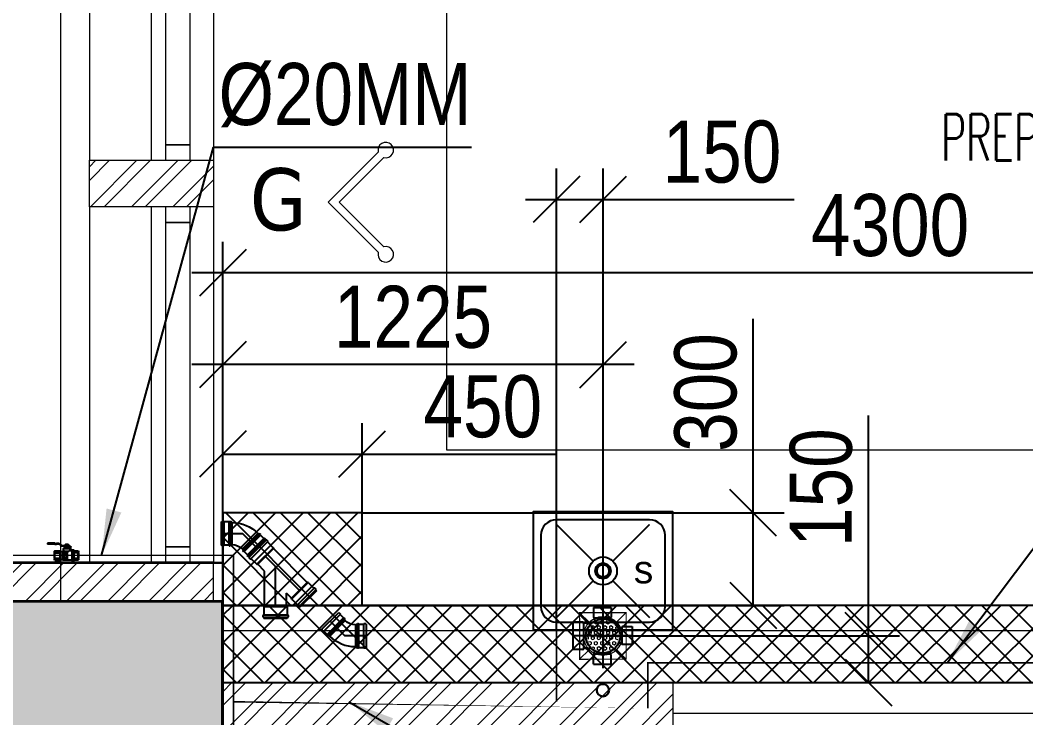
# Model space of a CAD drawing. Header units: inches. Extents: x 5899882 to 5988838, y -468923 to -96891.
# Drawn here: x 5958180 to 5961421, y -300447 to -298198 of the extents above; entities that cross this region are included whole.
import ezdxf

# ---------------------------------------------------------------- set-up
doc = ezdxf.new("R2010")
doc.units = ezdxf.units.IN
doc.header["$MEASUREMENT"] = 0
doc.linetypes.add('1', pattern=[0])
doc.layers.get('Defpoints').update_dxf_attribs({"color": 8})
for name, color, linetype in [('0- SLC ARCH LAYOUT', 7, 'Continuous'), ('0- SLC DIMENSION', 7, 'Continuous'), ('0-SLC RCC 2ND. FLOOR', 7, 'Continuous'), ('0-SLC-40 MM Waste water pipe', 3, 'Continuous'), ('0-SLC-75MM WASTE PIPE', 6, 'Continuous'), ('0-SLC-DOMESTIC LINE', 5, 'DOMESTIC_LINE'), ('0-SLC-Multi nahani trap', 6, 'Continuous'), ('0-SLC-Raised portion', 1, 'Continuous'), ('0-SLC-Toilet fixture', 5, 'Continuous'), ('P-TEXT', 7, 'Continuous')]:
    doc.layers.add(name, color=color, linetype=linetype)
for name, color, linetype, lineweight in [('0-SLC-100 mm Multi nahani trap jali', 253, 'Continuous', 13), ('ARCL-HATCH-B', 8, 'Continuous', 5), ('ARLC-COL', 8, 'Continuous', 30), ('ARLC-DOOR-W', 8, 'Continuous', 5), ('ARLC-ELE0', 8, 'Continuous', 9), ('ARLC-FURN', 8, 'Continuous', 9), ('ARLC-GAS BURNER', 8, 'Continuous', 5), ('ARLC-HATCH-C', 8, 'Continuous', 5), ('ARLC-SINK', 8, 'Continuous', 9), ('ARLC-TEXT0', 8, 'Continuous', 20), ('ARLC-WALL', 8, 'Continuous', 15), ('P-Ball valve', 7, 'Continuous', 0)]:
    doc.layers.add(name, color=color, linetype=linetype, lineweight=lineweight)
doc.styles.add('ARIAL', font='tahoma.ttf')
doc.styles.add('RS', font='simplex8.shx', dxfattribs={"width": 0.6, "height": 150})
doc.styles.get("Standard").update_dxf_attribs({"font": 'arial.ttf'})
doc.styles.add('swis cn bt', font='swissc.ttf')
doc.linetypes.add('DOMESTIC_LINE', pattern='A,0.5,-0.2,["DWS",ARIAL,S=0.1,R=0,X=-0.1,Y=-0.05],-0.25', length=0.95)
doc.dimstyles.new('SLC', dxfattribs={"dimtxt": 200, "dimasz": 150, "dimexe": 100, "dimexo": 0, "dimgap": 50, "dimtad": 1, "dimdec": 0, "dimrnd": 5, "dimzin": 1, "dimdsep": 46, "dimtxsty": 'swis cn bt', "dimblk": 'OBLIQUE', "dimcen": 60, "dimdle": 100, "dimclrd": 256, "dimclre": 256, "dimclrt": 256, "dimazin": 0, "dimtfac": 1, "dimtdec": 0, "dimtofl": 0, "dimtmove": 0, "dimatfit": 3, "dimfxl": 0.18, "dimtolj": 1, "dimtzin": 0, "dimarcsym": 0})
pattern_1 = [(45, (-5806111.699348602, 109613.299867685), (-66.29126073623883, 66.29126073623884), []), (45, (-5806067.505174852, 109613.299867685), (-66.29126073623883, 66.29126073623884), [])]

# ---------------------------------------------------------------- blocks, each defined once
blk = doc.blocks.new('Hex Nut - 10 mm side')
at = {"color": 0, "linetype": 'Continuous'}
for p, q in [((-7.038128325136582, -6.819083999600023), (-7.038128325136582, 6.819083999599968)), ((-0.6705482651999973, 9.092111736999954), (-6.367580059936572, 9.092111736999954)), ((-0.6705482651999973, 4.546055474799968), (-6.367580059936572, 4.546055474799968)), ((1.42e-14, -6.819083999600023), (0, 6.819083999599968)), ((-0.6705482651999829, -4.546055474800028), (-6.367580059936572, -4.546055474800028)), ((-0.6705482651999829, -9.09211173700001), (-6.367580059936572, -9.092111737000037))]:
    blk.add_line(p, q, dxfattribs=at)
for centre, radius, start, end in [((-2.849807567936564, 6.819083999599968), 4.188320757199996, 147.1327799999998, 212.8672200000001), ((8.709871674863408, -2.84e-14), 15.748, 163.2213499999999, 196.7786500000001), ((-15.74799999999997, -5.68e-14), 15.748, 343.2213499999999, 16.7786500000001), ((-4.188320757200002, 6.819083999599968), 4.188320757199996, 327.1327799999999, 32.86722000000015), ((-2.849807567936508, -6.819083999600023), 4.188320757199996, 147.1327799999998, 212.8672200000001), ((-4.188320757199946, -6.819083999600023), 4.188320757199996, 327.1327799999999, 32.86722000000015)]:
    blk.add_arc(centre, radius, start, end, dxfattribs=at)
blk = doc.blocks.new('balval')
at = {"layer": 'P-TEXT', "color": 7}
for p, q in [((294.4987572431564, 301.9837716221809), (375.9562641382217, 364.5342525243759)), ((298.8932856321335, 285.538804858923), (380.3507927656174, 348.0892857909203)), ((393.9634455442428, 369.3462457060814), (479.4213310480118, 369.093859910965)), ((398.3579736948014, 352.9012789428234), (479.3728023767471, 352.6620150208473)), ((533.1741045713425, 349.0483497977257), (479.3728023767471, 352.6620150208473)), ((533.2673879861832, 380.6341550052166), (479.4213310480118, 369.093859910965)), ((533.1741045713425, 349.0483497977257), (761.5904105901718, 347.7739222049713)), ((533.2673879861832, 380.6341550052166), (759.7573226690292, 379.7041019797325)), ((759.7573226690292, 379.7041019797325), (761.5904105901718, 347.7739222049713)), ((-218.3392885923386, -125.3169613182544), (-217.6089240312576, 121.9845266640186)), ((-206.4869035482407, 141.117712020874), (-217.6089240312576, 121.9845266640186)), ((-207.1687914133072, -89.76966279745102), (-206.6485863924027, 86.37186834216118)), ((-74.62816059589385, 85.9819678068161), (-206.6485863924027, 86.37186834216118)), ((-74.46647775173187, 140.7278114557266), (-206.4869035482407, 141.117712020874)), ((0.4269787073135376, 144.575077265501), (64.1683257818222, 144.3868277072906)), ((30.723757147789, 164.3797701895237), (31.01263010501862, 262.1922963261604)), ((30.723757147789, 164.3797701895237), (47.15560209751129, 164.3312414586544)), ((47.15560209751129, 164.3312414586544), (47.39594662189483, 245.7119226455688)), ((66.8222290277481, 297.7910023331642), (221.9041172266007, 297.3329935371875)), ((83.20554530620574, 281.3106286227703), (226.2986456155777, 280.8880267441273)), ((135.6360200643539, -16.56622946262359), (186.0495094060898, 43.53227385878563)), ((186.0495094060898, 43.53227385878563), (260.0544155836105, -16.9336786866188)), ((260.5264426469803, 142.8947154581547), (285.7536388635635, 120.4979282915592)), ((285.7536388635635, 120.4979282915592), (285.0232745409012, -126.8035596609115)), ((356.6984831094742, 120.288404405117), (285.7536388635635, 120.4979282915592)), ((355.9681190252304, -127.0130835473537), (356.6984831094742, 120.288404405117)), ((367.8205038309097, 139.4215897917747), (356.6984831094742, 120.288404405117)), ((367.1386159658432, -91.4657850265503), (367.6588209867477, 84.6757460832596)), ((535.3833988904953, 84.18039920926094), (367.6588209867477, 84.6757460832596)), ((535.5450817346572, 138.9262428879738), (367.8205038309097, 139.4215897917747)), ((534.8631941080093, -91.96113193035126), (535.3833988904953, 84.18039920926094)), ((535.5450817346572, 138.9262428879738), (546.5538960695266, 119.7276977598667)), ((546.5538960695266, 119.7276977598667), (545.8235317468643, -127.573790192604)), ((-217.9741064310074, -1.666217327117919), (-229.0395239591599, -1.633537441492079)), ((-207.3304740190506, -144.5155064463615), (-218.3392885923386, -125.3169613182544)), ((-75.31004846096037, -144.9054070115089), (-207.3304740190506, -144.5155064463615)), ((-75.14836561679842, -90.15956333279608), (-207.1687914133072, -89.76966279745102)), ((-0.4406226873397828, -149.1949727833271), (257.9528309106827, -149.9580952525139)), ((185.6936508417129, -76.96145755052565), (135.6360200643539, -16.56622946262359)), ((260.0544155836105, -16.9336786866188), (185.6936508417129, -76.96145755052565)), ((259.1354197263718, -149.5148710012436), (285.0232745409012, -126.8035596609115)), ((355.9681190252304, -127.0130835473537), (285.0232745409012, -126.8035596609115)), ((366.9769331216812, -146.2116287052631), (355.9681190252304, -127.0130835473537)), ((534.7015110254289, -146.7069755792618), (366.9769331216812, -146.2116287052631)), ((534.8631941080093, -91.96113193035126), (367.1386159658432, -91.4657850265503)), ((534.7015110254289, -146.7069755792618), (545.8235317468643, -127.573790192604))]:
    blk.add_line(p, q, dxfattribs=at)
for points in [[(-74.40127885341643, 162.8042221069336), (-38.6677588224411, 162.6986890435219), (-39.62808358669282, -162.4674551784992), (-75.36160337924956, -162.3619221150875)], [(-38.6677588224411, 162.6986890435219), (0.4801622629165652, 162.5830721259117), (-0.4801622629165652, -162.5830721259117), (-39.62808358669282, -162.4674551784992)], [(85.3098052740097, 216.6797084510327), (215.0080426931381, 216.29666608572), (215.0703390836716, 237.3901866078377), (85.37210142612456, 237.7732289731504)], [(265.9666591882706, -83.30679619312286), (129.3318389654159, -82.90326777100562), (129.7237764596939, 49.80688819289207), (266.3585969209671, 49.40335977077484)], [(259.8764864206314, -77.18054431676866), (135.4580909013748, -76.81309509277344), (135.813949227333, 43.68063628673553), (260.2323447465896, 43.31318709254264)], [(259.6773723363877, -144.6007289290428), (135.2589765787124, -144.2332797050475), (135.4228371381759, -88.75002205371857), (259.8412328958511, -89.11747127771376)]]:
    blk.add_lwpolyline(points, close=True, dxfattribs=at)
for points in [[(259.4955321550369, 143.8099610209465), (259.7092198133469, 216.1646485328674), (64.38201320171356, 216.7415152490139), (64.1683257818222, 144.3868277072906)], [(136.0347672700882, 118.4496504664421), (135.9441863298416, 87.77890703082085), (260.3625818490982, 87.41145780682562), (260.5264426469803, 142.8947154581547), (258.1339617967606, 142.9017812609671)]]:
    blk.add_lwpolyline(points, dxfattribs=at)
for centre, radius, start, end in [((393.8579992055893, 333.6420934200287), 35.70430802644214, 89.83078684659043, 120.0919149602036), ((398.2525275945663, 317.1971266269684), 35.70430802644214, 89.83078684659043, 120.0919149602036), ((-124.6908415555954, 42.09405279159546), 93.15361990393204, 151.6197873277567, 208.0417863799496), ((-181.3879803419113, 112.3555080294609), 36.23876032667783, 145.9055133933297, 225.8083647533123), ((66.71678268909454, 262.0868500173092), 35.70430802644214, 89.83078684659043, 179.8307868532457), ((83.10009872913359, 245.6064763367176), 35.70430802644214, 89.83078684659043, 179.8307868532457), ((162.4240671396255, 312.2998362481594), 194.5481153919255, 239.6655960784881, 299.54462440118), ((224.0745943784714, 832.3490054607391), 535.0204145067867, 269.7675612214612, 277.5637318207521), ((228.4691225290298, 815.9040386676788), 535.0204145067867, 269.7675612214612, 277.5637318207521), ((259.3412197828294, 141.5597094297409), 1.785215401322135, 48.40122639512991, 123.496198317623), ((449.616565823555, 40.39793053269386), 93.15361990393204, 151.6197873277567, 208.0417863799496), ((392.9194267988205, 110.6593858003616), 36.23876032667783, 145.9055133933297, 225.8083647533123), ((453.1655517816544, 40.38744920492172), 93.15361990393204, 331.6197873277567, 28.04178637994958), ((510.2767091989517, 110.3127903938293), 36.23876032667866, 313.8532089528494, 33.75606031266135), ((-182.062101483345, -115.9020539820194), 36.23876032667783, 133.8532089528495, 213.7560603126613), ((-124.9509440660476, -45.97671276330948), 93.15361990393204, 151.6197873277567, 208.0417863799496), ((257.9581030607223, -148.1728876233101), 1.785215401322135, 269.8307868465905, 311.2603473175367), ((392.2453058958053, -117.5981762111187), 36.23876032667783, 133.8532089528495, 213.7560603126613), ((449.3564633131027, -47.67283502221107), 93.15361990393204, 151.6197873277567, 208.0417863799496), ((452.9054492712019, -47.68331637978554), 93.15361990393204, 331.6197873277567, 28.04178637994958), ((509.6025880575178, -117.9447715878486), 36.23876032667866, 325.9055133933298, 45.80836475331235)]:
    blk.add_arc(centre, radius, start, end, dxfattribs=at)
at = {"layer": 'P-TEXT', "color": 7, "xscale": 6.18499828221724, "yscale": 6.18499828221724, "zscale": 6.18499828221724, "rotation": 269.8307868527402}
for p in [(150.3983093500137, 297.5441741347313), (150.2212203741073, 237.5817077755928)]:
    blk.add_blockref('Hex Nut - 10 mm side', p, dxfattribs=at)
blk = doc.blocks.new('sk')
for p, q in [((5826975.932718212, -135444.0970972514), (5827094.112913058, -135562.2772920981)), ((5827157.752523365, -135562.2772920981), (5827275.932718212, -135444.0970972514)), ((5826975.932718212, -135744.0970972519), (5827094.112913058, -135625.9169024052)), ((5827157.752523365, -135625.9169024052), (5827275.932718212, -135744.0970972519))]:
    blk.add_line(p, q)
for radius in [45, 25]:
    blk.add_circle((5827125.932718212, -135594.0970972516), radius)
at = {"layer": 'ARLC-SINK'}
blk.add_lwpolyline([(5826900.932718212, -135784.0970972516), (5827350.932718212, -135784.0970972516), (5827350.932718212, -135404.0970972516), (5826900.932718212, -135404.0970972516)], close=True, dxfattribs=at)
blk.add_lwpolyline([(5826975.932718209, -135759.0970972516), (5827275.93271821, -135759.0970972516, 0.4142135623730948), (5827325.932718209, -135709.0970972516), (5827325.932718209, -135479.0970972516, 0.4142135623730948), (5827275.93271821, -135429.0970972516), (5826975.932718208, -135429.0970972516, 0.4142135623730948), (5826925.932718209, -135479.0970972516), (5826925.932718209, -135709.0970972516, 0.414213562373095)], format="xyb", close=True, dxfattribs=at)
blk.add_text('s', height=90, dxfattribs=at).set_placement((5827225.184032063, -135634.1741544308))
blk = doc.blocks.new('GAS')
at = {"layer": 'ARLC-GAS BURNER'}
for points in [[(5808683.244231747, -109247.083355071), (5808674.405396984, -109238.2445203066), (5808835.872781388, -109076.7771359021)], [(5808853.550450919, -109382.0342351813), (5808709.760736044, -109238.2445203067), (5808853.550450919, -109094.4548054319)], [(5808683.244231747, -109229.4056855422), (5808674.405396984, -109238.2445203066), (5808835.872781388, -109399.7119047111)]]:
    blk.add_lwpolyline(points, dxfattribs=at)
for centre, start, end in [((5808860.020927047, -109070.3066597753), 254.999999976598, 195.0000000364198), ((5808860.020927047, -109406.1823808379), 164.9999999651099, 105.0000000234019)]:
    blk.add_arc(centre, 24.99999999999998, start, end, dxfattribs=at)
at = {"layer": 'ARLC-GAS BURNER', "insert": (5808513.50341064, -109230.7003649414), "char_height": 200, "attachment_point": 5, "style": 'ARIAL'}
blk.add_mtext('\\A1;G', dxfattribs=at)
blk = doc.blocks.new('A$C7CE91767')
at = {"layer": 'ARLC-COL'}
blk.add_lwpolyline([(750.0000000018626, -6775.000000000087), (-499.9999999981374, -6775.000000000087), (-499.9999999981374, -6900.000000000087), (750.0000000018626, -6900.000000000087)], close=True, dxfattribs=at)
blk = doc.blocks.new('A$C3DAD2E9A')
at = {"layer": 'ARCL-HATCH-B'}
h = blk.add_hatch(dxfattribs=at)
h.set_pattern_fill('ANSI32', color=256, scale=250)
h.set_pattern_definition(pattern_1)
h.paths.add_polyline_path([(13617.21052536089, -24603.5000000037), (13217.21052536089, -24603.5000000037), (13217.21052536089, -24753.5000000037), (13617.21052536089, -24753.5000000037)])
h = blk.add_hatch(dxfattribs=at)
h.set_pattern_fill('ANSI32', color=256, scale=250)
h.set_pattern_definition(pattern_1)
h.paths.add_polyline_path([(13617.21052536089, -25898.50000000183), (12897.21052536089, -25898.50000000183), (12897.21052536089, -26023.50000000183), (13617.21052536089, -26023.50000000183)])
h = blk.add_hatch(dxfattribs=at)
h.set_pattern_fill('ANSI32', color=256, scale=250)
h.set_pattern_definition(pattern_1)
h.paths.add_polyline_path([(15097.21052536089, -26286.0000000018), (13647.21052536089, -26286.0000000018), (13647.21052536089, -26486.0000000037), (15097.21052536089, -26486.0000000037)])
at = {"layer": 'ARLC-HATCH-C', "ltscale": 0.1}
blk.add_hatch(color=256, dxfattribs=at).paths.add_polyline_path([(12897.21052536089, -26023.50000000183), (12897.21052536089, -26773.50000000183), (13647.21052536089, -26773.50000000183), (13647.21052536089, -26023.50000000183)])
at = {"layer": 'ARLC-COL'}
blk.add_lwpolyline([(13647.21052536089, -26023.50000000183), (12897.21052536089, -26023.50000000183), (12897.21052536089, -26773.50000000183), (13647.21052536089, -26773.50000000183)], close=True, dxfattribs=at)
at = {"layer": 'ARLC-DOOR-W'}
for p, q in [((15097.21052536089, -26286.0000000018), (17497.21052536089, -26286.00000000183)), ((17497.21052536089, -26386.00000000183), (15097.21052536089, -26386.00000000183))]:
    blk.add_line(p, q, dxfattribs=at)
for points in [[(13542.21052536182, -21343.50000000183), (13462.21052535996, -21343.50000000183), (13462.21052536182, -24553.49999999997), (13542.21052536182, -24553.49999999997)], [(13462.21052536182, -24553.49999999997), (13462.21052536182, -24603.49999999997), (13542.21052536182, -24603.49999999997), (13542.21052536182, -24553.49999999997)], [(13462.21052536089, -24753.5000000037), (13462.21052536089, -24803.5000000037), (13542.21052536089, -24803.5000000037), (13542.21052536089, -24753.5000000037)], [(13542.21052536089, -24803.5000000037), (13462.21052536089, -24803.5000000037), (13462.21052536089, -25848.49999999811), (13542.21052536089, -25848.49999999811)], [(13462.21052536089, -25848.49999999811), (13462.21052536089, -25898.49999999811), (13542.21052536089, -25898.49999999811), (13542.21052536089, -25848.49999999811)]]:
    blk.add_lwpolyline(points, close=True, dxfattribs=at)
at = {"layer": 'ARLC-ELE0'}
for p, q in [((13217.21052536089, -21293.50000000183), (13217.21052536089, -24578.50000000183)), ((13217.21052536089, -24753.5000000037), (13217.21052536089, -25898.50000000183))]:
    blk.add_line(p, q, dxfattribs=at)
at = {"layer": 'ARLC-ELE0', "ltscale": 0.006}
for p, q in [((13217.21052536089, -21293.50000000183), (13217.21052536089, -24603.5000000037)), ((13617.21052536089, -21293.50000000183), (13617.21052536089, -24603.5000000037)), ((13617.21052536089, -24753.5000000037), (13617.21052536089, -25898.50000000183))]:
    blk.add_line(p, q, dxfattribs=at)
at = {"layer": 'ARLC-FURN'}
for p, q in [((14367.50910035986, -23023.50000000183), (14367.50910035986, -25536.0029455164)), ((14367.50910035986, -25536.0029455164), (21647.13383231312, -25536.0029455164))]:
    blk.add_line(p, q, dxfattribs=at)
at = {"layer": 'ARLC-WALL', "ltscale": 0.005}
for p, q in [((13417.21052536089, -24603.5000000037), (13417.21052536089, -21293.50000000183)), ((13417.21052536089, -25898.50000000183), (13417.21052536089, -24753.5000000037))]:
    blk.add_line(p, q, dxfattribs=at)
at = {"layer": 'ARLC-WALL', "ltscale": 0.1}
for p, q in [((13647.21052536089, -26286.0000000018), (15097.21052536089, -26286.0000000018)), ((15097.21052536089, -26286.0000000018), (15097.21052536089, -26486.0000000037))]:
    blk.add_line(p, q, dxfattribs=at)
at = {"layer": 'ARLC-WALL'}
for points in [[(13217.21052536089, -24603.5000000037), (13617.21052536089, -24603.5000000037), (13617.21052536089, -24753.5000000037), (13217.21052536089, -24753.5000000037)], [(13617.21052536089, -25898.50000000183), (12397.21052536089, -25898.50000000183), (12397.21052536089, -26023.50000000183), (13617.21052536089, -26023.50000000183)]]:
    blk.add_lwpolyline(points, close=True, dxfattribs=at)
at = {"color": 1}
blk.add_blockref('A$C7CE91767', (12897.21052536089, -19125), dxfattribs=at)
at = {"layer": 'ARLC-GAS BURNER'}
blk.add_blockref('GAS', (-5794687.810401686, 84499.66887354571), dxfattribs=at)
at = {"layer": 'ARLC-SINK'}
blk.add_blockref('sk', (-5812253.72219285, 109667.5970972498), dxfattribs=at)
at = {"layer": 'ARLC-TEXT0', "style": 'RS', "width": 0.6}
blk.add_text('PREP. STORE NON TECH STAFF', height=150, dxfattribs=at).set_placement((15961.15570473764, -24604.71926981746))
blk = doc.blocks.new('sink22')
at = {"color": 0}
for p, q in [((-149.9999998593703, 149.9999998837011), (-31.81980501301587, 31.81980503734667)), ((-150, 150), (-31.81980515364558, 31.81980515364558)), ((31.81980529427528, 31.81980503746308), (150.0000001406297, 149.9999998840503)), ((31.81980515364558, 31.81980515364558), (150, 150)), ((-149.9999998593703, -150.0000001161243), (-31.81980501301587, -31.81980526965344)), ((-150, -150.0000000009313), (-31.81980515364558, -31.81980515364558)), ((31.81980529427528, -31.81980526971165), (150.0000001406297, -150.0000001160661)), ((31.81980515364558, -31.81980515364558), (150, -150.0000000009313))]:
    blk.add_line(p, q, dxfattribs=at)
blk.add_lwpolyline([(-225, -190), (225, -190), (225, 190), (-225, 190)], close=True, dxfattribs=at)
blk.add_lwpolyline([(-150.000000002794, -165), (149.9999999981374, -165, 0.4142135623730948), (199.999999997206, -115), (199.999999997206, 115, 0.4142135623730948), (149.9999999981374, 165), (-150.0000000037253, 165, 0.4142135623730948), (-200.000000002794, 115), (-200.000000002794, -115, 0.414213562373095)], format="xyb", close=True, dxfattribs=at)
for centre, radius in [((1.406297087669373e-07, -1.162406988441944e-07), 45), ((0, 0), 45), ((1.406297087669373e-07, -1.162406988441944e-07), 25), ((0, 0), 25)]:
    blk.add_circle(centre, radius, dxfattribs=at)
blk = doc.blocks.new('1248')
at = {"color": 0}
for p, q in [((-21.3961457957048, 74.33709508599712), (-74.33522079500837, 21.40265661221929)), ((-15.58175697969273, 68.61844848259352), (-68.61708484450355, 15.58776557364035)), ((-21.3961457957048, 74.33709508599712), (-19.46349067252595, 74.95116761303505)), ((-19.46349067252595, 74.95116761303505), (-14.99072858493309, 70.47801269276533)), ((-15.58175697969273, 68.61844848259352), (-14.99072858493309, 70.47801269276533)), ((-4.898458089097402, 57.9342113021994), (-15.58175697969273, 68.61844848259352)), ((-57.93378595379181, 4.903528393246233), (-4.898458089097402, 57.9342113021994)), ((-1.488584969774819, 54.52403870108536), (-54.52391283423641, 1.493355792248619)), ((-52.08302221598568, -0.9477492038859054), (0.9523056485923008, 52.08293370483443)), ((-52.08302221598568, -0.9477492038859054), (0.9523056485923008, 52.08293370483443)), ((0.8416492305696008, 49.27756771061104), (-49.27764686057343, -0.8373388178879395)), ((-4.898458089097402, 57.9342113021994), (-2.962289048940873, 58.54940032598097)), ((-2.962289048940873, 58.54940032598097), (-0.8732262110570443, 56.46015401044859)), ((-1.488584969774819, 54.52403870108536), (-0.8732262110570443, 56.46015401044859)), ((0.9523056485923008, 52.08293370483443), (-1.488584969774819, 54.52403870108536)), ((0.8416492305696008, 49.27756771061104), (0.9523056485923008, 52.08293370483443)), ((34.24933312076611, -35.43964225519449), (34.25244122289587, 35.43664633517619)), ((34.25244122289587, 35.43664633517619), (36.1580692374846, 37.49841844127514)), ((36.1580692374846, 37.49841844127514), (36.15478030010127, -37.50158148654737)), ((36.1580692374846, 37.49841844127514), (36.15478030010127, -37.50158148654737)), ((36.1580692374846, 37.49841844127514), (39.61016123718582, 37.49826705839951)), ((39.60687229956965, -37.50173286930658), (39.61016123718582, 37.49826705839951)), ((39.61016123718582, 37.49826705839951), (40.54423521808348, 39.30234980932437)), ((43.49874577869194, 39.302220246871), (40.54423521808348, 39.30234980932437)), ((44.43266152730211, 37.49805557949004), (43.49874577869194, 39.302220246871)), ((44.43266152730211, 37.49805557949004), (44.42937258980236, -37.50194434798323)), ((44.43266152730211, 37.49805557949004), (59.54179028223734, 37.49739300657529)), ((59.53850134497043, -37.50260692124721), (59.54179028223734, 37.49739300657529)), ((59.54179028223734, 37.49739300657529), (60.47586426325143, 39.30147575761657)), ((66.82376651617233, 39.30119738634676), (60.47586426325143, 39.30147575761657)), ((66.82376651617233, 39.30119738634676), (67.75768226652872, 37.49703271919861)), ((67.75439332914539, -37.50296720850747), (67.75768226652872, 37.49703271919861)), ((-74.33522079500837, 21.40265661221929), (-75.04170177713968, 19.46141865232494)), ((-75.04170177713968, 19.46141865232494), (-70.55325388605706, 14.97257655137218)), ((-68.61708484450355, 15.58776557364035), (-70.55325388605706, 14.97257655137218)), ((-57.93378595379181, 4.903528393246233), (-68.61708484450355, 15.58776557364035)), ((-57.93378595379181, 4.903528393246233), (-58.54914471390657, 2.967413085396401)), ((-58.54914471390657, 2.967413085396401), (-56.46008187602274, 0.878166769980453)), ((-54.52391283423641, 1.493355792248619), (-56.46008187602274, 0.878166769980453)), ((-52.08302221598568, -0.9477492038859054), (-54.52391283423641, 1.493355792248619)), ((-49.27764686057343, -0.8373388178879395), (-52.08302221598568, -0.9477492038859054)), ((34.24933312076611, -35.43964225519449), (36.15478030010127, -37.50158148654737)), ((36.15478030010127, -37.50158148654737), (39.60687229956965, -37.50173286930658)), ((39.60687229956965, -37.50173286930658), (40.54078805027528, -39.30589753657114)), ((43.49529861088377, -39.30602709925734), (40.54078805027528, -39.30589753657114)), ((44.42937258980236, -37.50194434798323), (43.49529861088377, -39.30602709925734)), ((44.42937258980236, -37.50194434798323), (59.53850134497043, -37.50260692124721)), ((59.53850134497043, -37.50260692124721), (60.47241709521038, -39.30677158816252)), ((66.8203193481313, -39.30704995943235), (60.47241709521038, -39.30677158816252)), ((67.75439332914539, -37.50296720850747), (66.8203193481313, -39.30704995943235))]:
    blk.add_line(p, q, dxfattribs=at)
at = {"color": 8}
blk.add_lwpolyline([(-47.86568329529837, 47.8698758491082), (0, 0), (67.75603779789526, -0.0029672445962206)], dxfattribs=at)
at = {"color": 0}
for major_axis, ratio, start_param, end_param in [((0.0007284844286851, 47.25085910002532), 0.9999998811360696, 2.3561660550722, 3.141564218468798), ((0.0048137524652744, 118.1271476661954), 0.9999998811396335, 2.356191388299226, 3.141589551693978)]:
    blk.add_ellipse((34.25451329140924, 82.68750539550092), major_axis=major_axis, ratio=ratio, start_param=start_param, end_param=end_param, dxfattribs=at)
blk = doc.blocks.new('FD COVER')
at = {"layer": '0-SLC-100 mm Multi nahani trap jali'}
h = blk.add_hatch(color=1, dxfattribs=at)
h.paths.add_polyline_path([(52.42478098189464, 6.050435e-10, 1.000000078138127), (-52.42478098084241, 6.050435e-10, 1.000000078138127)])
h.paths.add_polyline_path([(-49.71315437835783, 6.050435e-10, -1), (49.71315437941008, 6.050435e-10, -1)], flags=16)
h = blk.add_hatch(dxfattribs=at)
h.set_pattern_fill('HEX', color=1, scale=45.19377670807633, style=0)
h.set_pattern_definition([(0, (-4759.383808100866, 4380.385599033102), (0, 9.784739682974397), [5.649222088509541, -11.29844417701908]), (120, (-4759.383808100866, 4380.385599033102), (-8.473833134873521, -4.892369841487196), [5.649222088509535, -11.29844417701907]), (59.99999999999999, (-4753.734586012357, 4380.385599033102), (-8.473833134873521, 4.892369841487199), [5.649222088509541, -11.29844417701908])])
h.paths.add_polyline_path([(-49.71315437888396, 0, 1), (49.71315437888396, 0, 1)])
at = {"layer": '0-SLC-100 mm Multi nahani trap jali', "color": 1, "ltscale": 3}
for p, q in [((-75, 75), (-44.19417382415895, 44.19417382415949)), ((75, 75), (44.19417382415923, 44.19417382415923)), ((-44.19417382415922, -44.19417382415922), (-75, -75)), ((44.19417382415949, -44.19417382415895), (75, -75))]:
    blk.add_line(p, q, dxfattribs=at)
at = {"layer": '0-SLC-100 mm Multi nahani trap jali', "color": 1, "ltscale": 3, "const_width": 3.75}
blk.add_lwpolyline([(-75, -75), (75, -75), (75, 75), (-75, 75)], close=True, dxfattribs=at)
at = {"layer": '0-SLC-100 mm Multi nahani trap jali', "color": 1, "ltscale": 3}
blk.add_circle((0, 0), 62.5, dxfattribs=at)
blk = doc.blocks.new('A$C52224D05')
at = {"layer": '0-SLC-Multi nahani trap', "linetype": 'Continuous'}
h = blk.add_hatch(color=256, dxfattribs=at)
h.paths.add_polyline_path([(58.08742602542043, 9.313226e-10, 1.000000078138127), (-57.91257397457957, 9.313226e-10, 1.000000078138127)])
h.paths.add_polyline_path([(-54.91257397457957, 9.313226e-10, -1), (55.08742602542042, 9.313226e-10, -1)], flags=16)
for p, q in [((0, 103.7312996429391), (0, -103.7312996429391)), ((-25.91600441420451, 91.37098850309849), (-25.91600441420451, 77.78655081707984)), ((31.06073977099732, 91.37098850309849), (-25.91600441420451, 91.37098850309849)), ((-25.91600441420451, 77.78655081707984), (-25.91600441420451, 60.20819780742749)), ((31.06073977099732, 91.37098850309849), (31.06073977099732, 77.78655081707984)), ((31.06073977099732, 77.78655081707984), (31.06073977099732, 60.20819780742749)), ((28.73515838012099, 57.88261641003192), (-23.59042301634326, 57.88261641003192)), ((-22.42763231787831, 57.88261641003192), (-22.42763231787831, 50.1803960511461)), ((27.57236768119037, 57.88261641003192), (27.57236768119037, 47.64008797379211)), ((41.11180901946499, 41.00000000046565), (62.99270941969007, 41.00000000046565)), ((62.99270941969007, -41.49999999767167), (62.99270941969007, 41.50000000093132)), ((65.49270941643043, 44.00000000046566), (73.99270941829309, 44.00000000046566)), ((73.99270941829309, 44.00000000046566), (97.79270941950381, 44.00000000046566)), ((97.79270941950381, -44), (97.79270941950381, 44.00000000046566)), ((-96.31505834776907, 0), (95.2203417411074, 0)), ((-78.16838792851195, 26.74418604793027), (-93.74269066937269, 26.74418604793027)), ((-93.74269066937269, -30.23255813727156), (-93.74269066937269, 26.74418604793027)), ((-62.57989996718243, 26.74418604793027), (-78.16838792851195, 26.74418604793027)), ((-60.2543185763061, -27.9069767431356), (-60.2543185763061, 24.41860465379432)), ((-60.2543185763061, 23.2558139548637), (-50.5343807558529, 23.2558139548637)), ((-78.16838792851195, -30.23255813727156), (-93.74269066937269, -30.23255813727156)), ((-62.57989996718243, -30.23255813727156), (-77.72195845888926, -30.23255813727156)), ((-60.2543185763061, -26.74418604420498), (-50.5343807558529, -26.74418604420498)), ((-25.91600441420451, -77.78655081707984), (-25.91600441420451, -60.20819780742749)), ((28.73515838012099, -57.88261641003192), (-23.59042301634326, -57.88261641003192)), ((-22.42763231787831, -57.88261641003192), (-22.42763231787831, -50.18039605068043)), ((27.57236768119037, -57.88261641003192), (27.57236768119037, -47.64008797379211)), ((31.06073977099732, -77.78655081707984), (31.06073977099732, -60.20819780742749)), ((41.11180901946499, -41.00000000046565), (62.99270941969007, -41.00000000046565)), ((65.49270941643043, -44), (73.99270941829309, -44)), ((73.99270941829309, -44), (97.79270941950381, -44)), ((-25.91600441420451, -91.37098850309849), (-25.91600441420451, -77.78655081707984)), ((31.06073977099732, -91.37098850309849), (-25.91600441420451, -91.37098850309849)), ((31.06073977099732, -91.37098850309849), (31.06073977099732, -77.78655081707984))]:
    blk.add_line(p, q, dxfattribs=at)
blk.add_circle((0.0874260249547661, 0), 55, dxfattribs=at)
for centre, radius, start, end in [((-23.59042301634326, 60.20819780742749), 2.325581395348836, 180, 270), ((28.73515838012099, 60.20819780742749), 2.325581395348836, 270, 0), ((65.49270941643043, 41.50000000093132), 2.5, 90, 180), ((-62.57989996718243, 24.41860465379432), 2.325581395348836, 0, 90), ((-62.57989996718243, -27.9069767431356), 2.325581395348836, 270, 0), ((-23.59042301634326, -60.20819780742749), 2.325581395348836, 90, 180), ((28.73515838012099, -60.20819780742749), 2.325581395348836, 0, 90), ((65.49270941643043, -41.49999999767167), 2.5, 180, 270)]:
    blk.add_arc(centre, radius, start, end, dxfattribs=at)
blk = doc.blocks.new('A$C77C3199A')
at = {"layer": 'ARLC-HATCH-C', "ltscale": 0.1}
blk.add_hatch(color=0, dxfattribs=at).paths.add_polyline_path([(12894.99999904632, -26025), (12894.99999904632, -26775), (13644.99999904632, -26775), (13644.99999904632, -26025)])
at = {"layer": 'ARLC-COL', "color": 0}
blk.add_lwpolyline([(13644.99999904632, -26025), (12894.99999904632, -26025), (12894.99999904632, -26775), (13644.99999904632, -26775)], close=True, dxfattribs=at)
at = {"layer": 'ARLC-WALL', "color": 30}
for p, q in [((13124.99999904539, -26025), (13124.99999904539, -19875)), ((13644.99999904632, -26118.00000000186), (21644.99999904633, -26118.00000000186))]:
    blk.add_line(p, q, dxfattribs=at)
blk = doc.blocks.new('_OBLIQUE')
at = {"color": 0, "linetype": 'ByBlock'}
blk.add_line((-0.5, -0.5), (0.5, 0.5), dxfattribs=at)
blk = doc.blocks.new('*D270')
at = {"layer": '0- SLC DIMENSION', "lineweight": -2, "transparency": 16777216}
for p, q in [((5958833.287221958, -300084.029981557), (5958833.287221958, -298912.5000000018)), ((5963133.287223468, -300084.0299815552), (5963133.287223468, -298912.5)), ((5963233.287223468, -299012.4999999999), (5958733.287221958, -299012.5000000018))]:
    blk.add_line(p, q, dxfattribs=at)
at = {"layer": 'Defpoints', "color": 0, "transparency": 16777216}
for p in [(5958833.287221958, -299012.5000000018), (5958833.287221958, -300084.029981557), (5963133.287223468, -300084.0299815552)]:
    blk.add_point(p, dxfattribs=at)
at = {"layer": '0- SLC DIMENSION', "lineweight": -2, "transparency": 16777216, "xscale": 150, "yscale": 150, "zscale": 150}
for p, rotation in [((5958833.287221958, -299012.5000000018), 180.000000000024), ((5963133.287223468, -299012.5), 2.398081733190338e-11)]:
    blk.add_blockref('_OBLIQUE', p, dxfattribs=dict(at, rotation=rotation))
at = {"layer": '0- SLC DIMENSION', "transparency": 16777216, "insert": (5960983.287222712, -298859.9675324684), "char_height": 200, "attachment_point": 5, "style": 'swis cn bt'}
blk.add_mtext('\\A1;4300', dxfattribs=at)
blk = doc.blocks.new('A$C23A5667F')
at = {"color": 0}
for p, q in [((-192.6913607968017, 121.9806826775893), (-121.9806826785207, 192.6913607963361)), ((-190.9235938440542, 117.8558931206353), (-117.8558931215666, 190.9235938433558)), ((-183.8525260319001, 110.784825308714), (-110.7848253096454, 183.8525260314345)), ((-119.0344044235535, 189.7450825413689), (-121.9806826785207, 192.6913607963361)), ((-110.784825310111, 187.3880599373951), (-114.3203592158388, 190.9235938433558)), ((-86.8694213014096, 157.580099419225), (-111.9633366118651, 182.6740147294476)), ((-157.3360217374283, 86.62534361844881), (-86.62534361938015, 157.3360217371955)), ((-153.8004878314677, 86.62534361844881), (-86.62534361891448, 153.8004878307692)), ((-86.62534361914732, 156.9908437686972), (-86.62534361891448, 153.8004878307692)), ((-86.62534361891448, 153.8004878307692), (19.67514421232045, 47.49999999953433)), ((-189.7450825420674, 119.0344044226222), (-192.6913607968017, 121.9806826775893)), ((-187.3880599383264, 110.784825308714), (-190.9235938440542, 114.3203592146747)), ((-157.5800994199235, 86.86942130047831), (-182.6740147301461, 111.9633366107009)), ((-156.99084376893, 86.62534361844881), (-153.8004878314677, 86.62534361844881)), ((-153.8004878314677, 86.62534361844881), (-114.6751442127861, 47.49999999953433)), ((-193.3345188032836, 50.00000000046566), (-197.5011854700278, 50.00000000046566)), ((-197.5011854716576, -49.99999999953434), (-197.5011854700278, 50.00000000046566)), ((-193.3345188049134, -51.66666666604577), (-193.3345188032836, 51.66666666744276)), ((-185.8345188032835, 54.16666666697711), (-190.8345188032835, 54.16666666697711)), ((-183.3345188049134, -51.66666666604577), (-183.3345188030507, 51.66666666697711)), ((-147.846363438759, 50), (-183.3345188032835, 50.00000000046566)), ((-147.5011854716576, -50), (-147.5011854700278, 50)), ((-147.2571077877655, 49.75592231750488), (-145.0011854700278, 47.49999999953433)), ((-145.0011854716576, -47.5), (-145.0011854700278, 47.49999999953433)), ((63.43635557335801, 49.75592231750488), (61.1804332556203, 47.49999999953433)), ((61.18043325725011, -47.5), (61.1804332556203, 47.49999999953433)), ((63.68043325701727, -50), (63.6804332556203, 50)), ((64.02561122435145, 50), (99.51376658864321, 50.00000000046566)), ((99.513766590273, -51.66666666604577), (99.51376658864321, 51.66666666697711)), ((102.013766588876, 54.16666666697711), (107.0137665886432, 54.16666666697711)), ((109.513766590273, -51.66666666604577), (109.5137665891088, 51.66666666744276)), ((109.5137665891088, 50.00000000046566), (113.6804332556203, 50.00000000046566)), ((113.6804332570173, -49.99999999953434), (113.6804332556203, 50.00000000046566)), ((-193.3345188049134, -49.99999999953434), (-197.5011854716576, -49.99999999953434)), ((-185.8345188049134, -54.16666666604577), (-190.8345188051462, -54.16666666604577)), ((-147.846363440156, -50), (-183.3345188049134, -49.99999999953434)), ((-147.2571077893953, -49.75592231750488), (-145.0011854716576, -47.5)), ((63.436355574755, -49.75592231750488), (61.18043325725011, -47.5)), ((64.0256112255156, -50), (99.513766590273, -49.99999999953434)), ((102.013766590273, -54.16666666604577), (107.0137665905058, -54.16666666604577)), ((109.513766590273, -49.99999999953434), (113.6804332570173, -49.99999999953434))]:
    blk.add_line(p, q, dxfattribs=at)
at = {"color": 8}
for points in [[(-120.2129157250747, 120.212915724609), (0, 0)], [(61.18043325631878, 0), (-145.0011854709591, 0)]]:
    blk.add_lwpolyline(points, dxfattribs=at)
at = {"color": 0}
for points in [[(-145.0011854700278, 47.49999999953433), (-114.6751442127861, 47.49999999953433)], [(19.67514421232045, 47.49999999953433), (61.1804332556203, 47.49999999953433)], [(61.18043325725011, -47.5), (-145.0011854716576, -47.5)]]:
    blk.add_lwpolyline(points, dxfattribs=at)
for centre, radius, start, end in [((-116.0881261685863, 189.1558268903754), 2.499999999997462, 45.00000000943295, 134.999999990567), ((-112.5525922628585, 185.6202929848804), 2.499999999997462, 314.999999990567, 45.00000000943295), ((-87.45867695240305, 156.9908437686972), 0.8333333333324889, 0, 45.00000000943295), ((-189.1558268910739, 116.088126167655), 2.499999999997462, 134.999999990567, 225.000000009433), ((-185.6202929851133, 112.5525922616944), 2.499999999997462, 225.000000009433, 314.999999990567), ((-156.99084376893, 87.45867695193735), 0.8333333333324889, 225.000000009433, 270), ((-190.8345188032835, 51.66666666697711), 2.499999999997462, 90, 180), ((-185.8345188032835, 51.66666666697711), 2.499999999997462, 0, 90), ((-147.846363438759, 49.16666666651146), 0.8333333333324889, 45.00000000943295, 90), ((64.02561122435145, 49.16666666651146), 0.8333333333324889, 90, 134.999999990567), ((102.013766588876, 51.66666666697711), 2.499999999997462, 90, 180), ((107.013766588876, 51.66666666697711), 2.499999999997462, 0, 90), ((-190.8345188049134, -51.66666666604577), 2.499999999997462, 180, 270), ((-185.8345188049134, -51.66666666604577), 2.499999999997462, 270, 0), ((-147.846363440156, -49.16666666651146), 0.8333333333324889, 270, 314.999999990567), ((64.0256112255156, -49.16666666651146), 0.8333333333324889, 225.000000009433, 270), ((102.013766590273, -51.66666666604577), 2.499999999997462, 180, 270), ((107.013766590273, -51.66666666604577), 2.499999999997462, 270, 0)]:
    blk.add_arc(centre, radius, start, end, dxfattribs=at)
blk = doc.blocks.new('*D276')
at = {"layer": '0- SLC DIMENSION', "lineweight": -2, "transparency": 16777216}
for p, q in [((5958833.287224977, -300164.5280729981), (5958833.287224977, -299208.5)), ((5960059.052899181, -300182.5293487014), (5960059.052899181, -299208.5)), ((5960159.052899181, -299308.5), (5958733.287224977, -299308.5))]:
    blk.add_line(p, q, dxfattribs=at)
at = {"layer": 'Defpoints', "color": 0, "transparency": 16777216}
for p in [(5958833.287224977, -299308.5), (5958833.287224977, -300164.5280729981), (5960059.052899181, -300182.5293487014)]:
    blk.add_point(p, dxfattribs=at)
at = {"layer": '0- SLC DIMENSION', "lineweight": -2, "transparency": 16777216, "xscale": 150, "yscale": 150, "zscale": 150, "rotation": 180}
blk.add_blockref('_OBLIQUE', (5958833.287224977, -299308.5), dxfattribs=at)
at = {"layer": '0- SLC DIMENSION', "lineweight": -2, "transparency": 16777216, "xscale": 150, "yscale": 150, "zscale": 150}
blk.add_blockref('_OBLIQUE', (5960059.052899181, -299308.5), dxfattribs=at)
at = {"layer": '0- SLC DIMENSION', "transparency": 16777216, "insert": (5959446.170062079, -299155.7077922078), "char_height": 200, "attachment_point": 5, "style": 'swis cn bt'}
blk.add_mtext('\\A1;1225', dxfattribs=at)
blk = doc.blocks.new('*D278')
at = {"layer": '0- SLC DIMENSION', "lineweight": -2, "transparency": 16777216}
for p, q in [((5960913.999933525, -300182.5293487014), (5960913.999933525, -299472.0819336152)), ((5960913.999933525, -300332.5280729994), (5960913.999933525, -300082.5293487014)), ((5960059.052899181, -300182.5293487014), (5961013.999933525, -300182.5293487014)), ((5960059.052899181, -300332.5280729994), (5961013.999933525, -300332.5280729994))]:
    blk.add_line(p, q, dxfattribs=at)
at = {"layer": 'Defpoints', "color": 0, "transparency": 16777216}
for p in [(5960059.052899181, -300182.5293487014), (5960059.052899181, -300332.5280729994), (5960913.999933525, -300332.5280729994)]:
    blk.add_point(p, dxfattribs=at)
at = {"layer": '0- SLC DIMENSION', "lineweight": -2, "transparency": 16777216, "xscale": 150, "yscale": 150, "zscale": 150}
for p, rotation in [((5960913.999933525, -300182.5293487014), 90), ((5960913.999933525, -300332.5280729994), 270)]:
    blk.add_blockref('_OBLIQUE', p, dxfattribs=dict(at, rotation=rotation))
at = {"layer": '0- SLC DIMENSION', "transparency": 16777216, "insert": (5960761.337595862, -299704.6793362116), "char_height": 200, "attachment_point": 5, "rotation": 90, "style": 'swis cn bt'}
blk.add_mtext('\\A1;150', dxfattribs=at)
blk = doc.blocks.new('*D304')
at = {"layer": '0- SLC DIMENSION', "lineweight": -2, "transparency": 16777216}
for p, q in [((5958833.287221958, -299785.5318901142), (5958833.287221957, -299496.4997112938)), ((5959282.49999849, -299785.5318901124), (5959282.499998489, -299496.499711292)), ((5958833.287221957, -299596.4997112938), (5959382.499998489, -299596.4997112916)), ((5959282.499998489, -299596.499711292), (5959909.512985502, -299596.4997112895))]:
    blk.add_line(p, q, dxfattribs=at)
at = {"layer": 'Defpoints', "color": 0, "transparency": 16777216}
for p in [(5958833.287221957, -299596.4997112938), (5958833.287221958, -299785.5318901142), (5959282.49999849, -299785.5318901124)]:
    blk.add_point(p, dxfattribs=at)
at = {"layer": '0- SLC DIMENSION', "lineweight": -2, "transparency": 16777216, "xscale": 150, "yscale": 150, "zscale": 150}
for p, rotation in [((5958833.287221957, -299596.4997112938), 180.0000000002302), ((5959282.499998489, -299596.499711292), 2.301359103284994e-10)]:
    blk.add_blockref('_OBLIQUE', p, dxfattribs=dict(at, rotation=rotation))
at = {"layer": '0- SLC DIMENSION', "transparency": 16777216, "insert": (5959671.006491995, -299443.9672437579), "char_height": 200, "attachment_point": 5, "style": 'swis cn bt'}
blk.add_mtext('\\A1;450', dxfattribs=at)
blk = doc.blocks.new('*D305')
at = {"layer": '0- SLC DIMENSION', "lineweight": -2, "transparency": 16777216}
for p, q in [((5960542, -299785.5318901124), (5960542, -299160.9864355669)), ((5960542, -300084.0299815552), (5960542, -299685.5318901124)), ((5959282.49999849, -299785.5318901124), (5960642, -299785.5318901124)), ((5959282.50000151, -300084.0299815552), (5960642, -300084.0299815552))]:
    blk.add_line(p, q, dxfattribs=at)
at = {"layer": 'Defpoints', "color": 0, "transparency": 16777216}
for p in [(5959282.49999849, -299785.5318901124), (5959282.50000151, -300084.0299815552), (5960542, -300084.0299815552)]:
    blk.add_point(p, dxfattribs=at)
at = {"layer": '0- SLC DIMENSION', "lineweight": -2, "transparency": 16777216, "xscale": 150, "yscale": 150, "zscale": 150}
for p, rotation in [((5960542, -299785.5318901124), 90), ((5960542, -300084.0299815552), 270)]:
    blk.add_blockref('_OBLIQUE', p, dxfattribs=dict(at, rotation=rotation))
at = {"layer": '0- SLC DIMENSION', "transparency": 16777216, "insert": (5960389.467532467, -299398.2591628387), "char_height": 200, "attachment_point": 5, "rotation": 90, "style": 'swis cn bt'}
blk.add_mtext('\\A1;300', dxfattribs=at)
blk = doc.blocks.new('*D555')
at = {"layer": '0- SLC DIMENSION', "lineweight": -2, "transparency": 16777216}
for p, q in [((5959908.114648352, -300164.5280729981), (5959908.114648352, -298676)), ((5960059.052899181, -300163.0205952111), (5960059.052899181, -298676)), ((5959808.114648352, -298776), (5960059.052899181, -298776)), ((5960059.052899181, -298776), (5960674.247704376, -298776))]:
    blk.add_line(p, q, dxfattribs=at)
at = {"layer": 'Defpoints', "color": 0, "transparency": 16777216}
for p in [(5960059.052899181, -298776), (5959908.114648352, -300164.5280729981), (5960059.052899181, -300163.0205952111)]:
    blk.add_point(p, dxfattribs=at)
at = {"layer": '0- SLC DIMENSION', "lineweight": -2, "transparency": 16777216, "xscale": 150, "yscale": 150, "zscale": 150, "rotation": 180}
blk.add_blockref('_OBLIQUE', (5959908.114648352, -298776), dxfattribs=at)
at = {"layer": '0- SLC DIMENSION', "lineweight": -2, "transparency": 16777216, "xscale": 150, "yscale": 150, "zscale": 150}
blk.add_blockref('_OBLIQUE', (5960059.052899181, -298776), dxfattribs=at)
at = {"layer": '0- SLC DIMENSION', "transparency": 16777216, "insert": (5960441.650301779, -298623.3376623376), "char_height": 200, "attachment_point": 5, "style": 'swis cn bt'}
blk.add_mtext('\\A1;150', dxfattribs=at)

msp = doc.modelspace()

# ---------------------------------------------------------------- block references
at = {"layer": '0- SLC ARCH LAYOUT'}
msp.add_blockref('A$C3DAD2E9A', (5945186.076699616, -274046.5280729962), dxfattribs=at)

# ---------------------------------------------------------------- next in the draw order: hatches: boundary and pattern name
at = {"layer": '0-SLC-Raised portion'}
h = msp.add_hatch(dxfattribs=at)
h.set_pattern_fill('ANSI37', color=256, scale=500, angle=360)
h.set_pattern_definition([(44.99999999999994, (5354656.106976276, 2474511.575621162), (-44.19417382415921, 44.19417382415923), []), (134.9999999999999, (5354656.106976276, 2474511.575621162), (-44.19417382415923, -44.19417382415921), [])])
h.paths.add_polyline_path([(5958833.287221958, -299785.5318901142), (5958833.287224977, -300084.029981557), (5959282.50000151, -300084.0299815552), (5959282.49999849, -299785.5318901124)])
h = msp.add_hatch(dxfattribs=at)
h.set_pattern_fill('ANSI37', color=256, scale=500, angle=360)
h.set_pattern_definition([(44.99999999999994, (5354656.106976276, 2474263.077529719), (-44.19417382415921, 44.19417382415923), []), (134.9999999999999, (5354656.106976276, 2474263.077529719), (-44.19417382415923, -44.19417382415921), [])])
h.paths.add_polyline_path([(5958833.287221958, -300084.029981557), (5958833.287224977, -300332.5280729999), (5963133.287226487, -300332.5280729981), (5963133.287223468, -300084.0299815552)])

# ---------------------------------------------------------------- next in the draw order: linework, layer by layer
at = {"layer": '0-SLC-40 MM Waste water pipe', "lineweight": 30}
for centre in [(5960058.28746122, -299973.028072998), (5960058.01853286, -300357.5280729983)]:
    msp.add_circle(centre, 19.9999999994761, dxfattribs=at)
at = {"layer": '0-SLC-DOMESTIC LINE', "color": 5, "linetype": '1', "const_width": 5}
for points in [[(5958867.5, -300835.1226742298), (5958867.499999998, -299923), (5957860.271985396, -299923), (5957860.728014605, -299886.5)], [(5959908.114648353, -300394.4999999991), (5959908.114648352, -300163.0205952111)], [(5965958.114884595, -300433.0205951998), (5963007, -300433.02059521), (5963007, -300269.5), (5960203, -300269.5), (5960203.000000001, -300394.4999999987), (5958867.499999999, -300394.5000000013)]]:
    msp.add_lwpolyline(points, dxfattribs=at)
at = {"layer": '0-SLC-Raised portion'}
for points in [[(5958833.287221958, -299785.5318901142), (5958833.287224977, -300084.029981557), (5959282.50000151, -300084.0299815552), (5959282.49999849, -299785.5318901124)], [(5958833.287221958, -300084.029981557), (5958833.287224977, -300332.5280729999), (5963133.287226487, -300332.5280729981), (5963133.287223468, -300084.0299815552)]]:
    msp.add_lwpolyline(points, close=True, dxfattribs=at)

# ---------------------------------------------------------------- next in the draw order: block references
at = {"layer": '0-SLC RCC 2ND. FLOOR'}
msp.add_blockref('A$C77C3199A', (5945186.076699616, -274046.5280729962), dxfattribs=at)
at = {"layer": '0-SLC-100 mm Multi nahani trap jali', "lineweight": -3, "rotation": 270.1120389828765}
msp.add_blockref('FD COVER', (5960057.922687026, -300182.528072998), dxfattribs=at)
at = {"layer": '0-SLC-75MM WASTE PIPE'}
for name, p, xscale, yscale, zscale, rotation in [('1248', (5958897.292737986, -299852.8298480309), -1.000059464691145, 1.000059464691146, 1.000059464691146, 134.9976135296707), ('A$C23A5667F', (5959003.404137648, -299958.941278356), 0.7500000000000001, 0.7500000000000001, 0.7500000000000001, 135.0000000009579), ('1248', (5959226.975713466, -300182.512854589), -1.000059464691146, 1.000059464691146, 1.000059464691146, 314.9974381949442)]:
    msp.add_blockref(name, p, dxfattribs=dict(at, xscale=xscale, yscale=yscale, zscale=zscale, rotation=rotation))
at = {"layer": '0-SLC-Multi nahani trap', "linetype": 'Continuous', "extrusion": (0, 0, -1), "xscale": -1, "zscale": -1, "rotation": 180.0801480193891}
msp.add_blockref('A$C52224D05', (-5960058.505541413, -300182.5285830312), dxfattribs=at)
at = {"layer": '0-SLC-Toilet fixture', "color": 140}
msp.add_blockref('sink22', (5960058.28746122, -299973.0205952111), dxfattribs=at)
at = {"layer": 'P-Ball valve', "lineweight": 50, "xscale": -0.10247897088, "yscale": 0.10247897088, "zscale": 0.10247897088}
msp.add_blockref('balval', (5958346.5, -299923), dxfattribs=at)

# ---------------------------------------------------------------- next in the draw order: texts
at = {"layer": '0-SLC-DOMESTIC LINE', "linetype": '1', "insert": (5959634.42105263, -298336.5074777881), "char_height": 200, "width": 687.5945739665035, "attachment_point": 3}
msp.add_mtext('{\\fSwis721 Cn BT|b0|i0|c0|p34;%%C20MM}', dxfattribs=at)

# ---------------------------------------------------------------- next in the draw order: dimensions: what is measured, and where the dimension line sits
at = {"layer": '0- SLC DIMENSION', "color": 1}
for base, p1, p2, picture, middle in [((5960059.052899181, -298776), (5959908.114648352, -300164.5280729981), (5960059.052899181, -300163.0205952111), '*D555', (5960441.650301779, -298623.3376623376)), ((5958833.287224977, -299308.5), (5960059.052899181, -300182.5293487014), (5958833.287224977, -300164.5280729981), '*D276', (5959446.170062079, -299155.7077922078))]:
    dim = msp.add_linear_dim(base=base, p1=p1, p2=p2, dimstyle='SLC', dxfattribs=at)
    dim.commit()
    dim.dimension.update_dxf_attribs({"geometry": picture, "text_midpoint": middle})
dim = msp.add_aligned_dim(p1=(5963133.287223468, -300084.0299815552), p2=(5958833.287221958, -300084.029981557), distance=-1071.5299815551843, dimstyle='SLC', dxfattribs=at)
dim.commit()
dim.dimension.update_dxf_attribs({"geometry": '*D270', "text_midpoint": (5960983.287222712, -298859.9675324684)})
for base, p1, p2, angle, picture, middle, dimtype in [((5960542, -300084.0299815552), (5959282.49999849, -299785.5318901124), (5959282.50000151, -300084.0299815552), 90, '*D305', (5960542, -299398.2591628387), 160), ((5958833.287221957, -299596.4997112938), (5959282.49999849, -299785.5318901124), (5958833.287221958, -299785.5318901142), 180.00000000023016, '*D304', (5959671.006491996, -299596.4997112904), 161), ((5960913.999933525, -300332.5280729994), (5960059.052899181, -300182.5293487014), (5960059.052899181, -300332.5280729994), 90, '*D278', (5960913.999933525, -299704.6793362116), 160)]:
    dim = msp.add_linear_dim(base=base, p1=p1, p2=p2, angle=angle, dimstyle='SLC', dxfattribs=at)
    dim.commit()
    dim.dimension.update_dxf_attribs({"geometry": picture, "text_midpoint": middle, "dimtype": dimtype})

# ---------------------------------------------------------------- next in the draw order: leaders
at = {"layer": '0-SLC-DOMESTIC LINE', "linetype": '1'}
for points in [[(5958443, -299923), (5958803.287224977, -298608.0074777881), (5959634.421052629, -298608.0074777881)], [(5961167, -300269.5), (5961495.866172348, -299833.0074777881), (5962327, -299833.0074777881)], [(5959239.5, -300394.5000000005), (5960539, -301140.7618493488), (5961370.133827652, -301140.7618493488)]]:
    msp.add_leader(points, dimstyle='SLC', override={"dimgap": 50, "dimtad": 0, "dimfxlon": 1}, dxfattribs=at)

doc.saveas('drawing.dxf')
